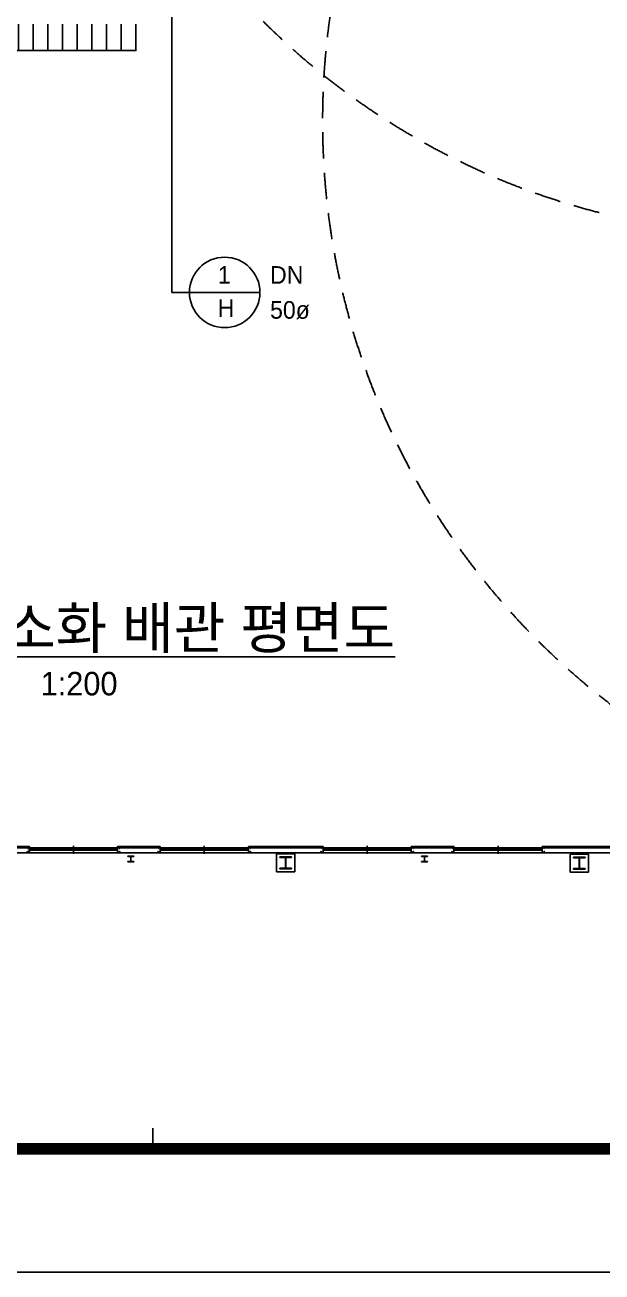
# Model space of a CAD drawing. Header units: millimetres. Extents: x 0 to 168200, y 0 to 118800.
# Drawn here: x 73648 to 93298, y 0 to 42465 of the extents above; entities that cross this region are included whole.
import ezdxf
from ezdxf.enums import TextEntityAlignment as Align

# ---------------------------------------------------------------- set-up
doc = ezdxf.new("R2010")
doc.units = ezdxf.units.MM
doc.header["$LTSCALE"] = 200
doc.linetypes.add('CEN-GAUN', pattern=[32.2, 30, -1, 0.2, -1])
doc.linetypes.add('HID', pattern=[2.3, 1.5, -0.8])
for name, color, linetype in [('BACK', 8, 'Continuous'), ('CEN', 1, 'CEN-GAUN'), ('R', 1, 'Continuous'), ('SYM', 6, 'Continuous'), ('TEXT', 2, 'Continuous'), ('XR-SHEET-SHT', 5, 'Continuous')]:
    doc.layers.add(name, color=color, linetype=linetype)
doc.layers.add('XR-SHEET-TEMP', color=171, linetype='Continuous', plot=False)
doc.styles.add('ghs', font='')
doc.styles.add('돋움', font='')
doc.styles.get('ghs').set_extended_font_data('Dotum')
doc.styles.get('돋움').set_extended_font_data('Dotum')

# ---------------------------------------------------------------- blocks, each defined once
blk = doc.blocks.new('XR-SHEET')
at = {"layer": 'XR-SHEET-SHT', "color": 5}
blk.add_lwpolyline([(0, 594), (841, 594), (841, 0), (0, 0)], close=True, dxfattribs=at)
at = {"layer": 'XR-SHEET-SHT', "color": 5, "const_width": 2}
blk.add_lwpolyline([(46.5, 573), (819.5, 573), (819.5, 21), (46.5, 21)], close=True, dxfattribs=at)
at = {"layer": 'XR-SHEET-TEMP'}
blk.add_line((390, 21), (390, 24.5), dxfattribs=at)

msp = doc.modelspace()

# ---------------------------------------------------------------- hatches: boundary and pattern name
at = {"layer": 'BACK'}
h = msp.add_hatch(dxfattribs=at)
h.set_pattern_fill('_USER', color=256, scale=500, angle=90, pattern_type=0)
h.set_pattern_definition([(90, (74925, 40990), (-500, 3e-14), [])])
h.paths.add_polyline_path([(72425, 41590), (77425, 41590), (77425, 42490), (72425, 42490)])

# ---------------------------------------------------------------- linework, layer by layer
at = {"layer": 'BACK', "ltscale": 200}
for p, q in [((73800.3, 14445), (73800.3, 14365)), ((76800.3, 14445), (73800.3, 14445)), ((73830.3, 14445), (73830.3, 14365)), ((75300.3, 14235.7), (75300.3, 14511)), ((76770.3, 14445), (76770.3, 14365)), ((76800.3, 14445), (76800.3, 14365)), ((78256.1, 14445), (78256.1, 14365)), ((78256.1, 14445), (81256.1, 14445)), ((78286.1, 14445), (78286.1, 14365)), ((79756.1, 14235.7), (79756.1, 14511)), ((81226.1, 14445), (81226.1, 14365)), ((81256.1, 14445), (81256.1, 14365)), ((83800.3, 14445), (83800.3, 14365)), ((83800.3, 14445), (86800.3, 14445)), ((83830.3, 14445), (83830.3, 14365)), ((85300.3, 14235.7), (85300.3, 14511)), ((86770.3, 14445), (86770.3, 14365)), ((86800.3, 14445), (86800.3, 14365)), ((88256.1, 14445), (88256.1, 14365)), ((88256.1, 14445), (91256.1, 14445)), ((88286.1, 14445), (88286.1, 14365)), ((89756.1, 14235.7), (89756.1, 14511)), ((91226.1, 14445), (91226.1, 14365)), ((91256.1, 14445), (91256.1, 14365)), ((76800.3, 14365), (73800.3, 14365)), ((76770.3, 14405), (73830.3, 14405)), ((75350.3, 14385), (73830.3, 14385)), ((76770.3, 14425), (75250.3, 14425)), ((75250.3, 14405), (75250.3, 14425)), ((75350.3, 14385), (75350.3, 14405)), ((78256.1, 14275), (76800.3, 14275)), ((78256.1, 14365), (81256.1, 14365)), ((78286.1, 14425), (79806.1, 14425)), ((78286.1, 14405), (81226.1, 14405)), ((79706.1, 14385), (79706.1, 14405)), ((79706.1, 14385), (81226.1, 14385)), ((79806.1, 14405), (79806.1, 14425)), ((82215, 14243.8), (82835, 14243.8)), ((82215, 14243.8), (82215, 13623.8)), ((82835, 14243.8), (82835, 13623.8)), ((83800.3, 14365), (86800.3, 14365)), ((83830.3, 14425), (85350.3, 14425)), ((83830.3, 14405), (86770.3, 14405)), ((85250.3, 14385), (85250.3, 14405)), ((85250.3, 14385), (86770.3, 14385)), ((85350.3, 14405), (85350.3, 14425)), ((88256.1, 14365), (91256.1, 14365)), ((88286.1, 14425), (89806.1, 14425)), ((88286.1, 14405), (91226.1, 14405)), ((89706.1, 14385), (89706.1, 14405)), ((89706.1, 14385), (91226.1, 14385)), ((89806.1, 14405), (89806.1, 14425)), ((92215, 14235), (92835, 14235)), ((92215, 14235), (92215, 13615)), ((92835, 14235), (92835, 13615)), ((82215, 13623.8), (82835, 13623.8)), ((92215, 13615), (92835, 13615))]:
    msp.add_line(p, q, dxfattribs=at)
at = {"layer": 'BACK'}
msp.add_line((12175, 14275), (105070, 14275), dxfattribs=at)
at = {"layer": 'BACK', "ltscale": 100}
for p, q in [((82322.5, 14140.8), (82322.5, 14112.8)), ((82322.5, 14140.8), (82727.5, 14140.8)), ((82322.5, 14112.8), (82494, 14112.8)), ((82516, 14090.8), (82516, 13776.8)), ((82534, 14090.8), (82534, 13776.8)), ((82556, 14112.8), (82727.5, 14112.8)), ((82727.5, 14140.8), (82727.5, 14112.8)), ((92322.5, 14132), (92322.5, 14104)), ((92322.5, 14132), (92727.5, 14132)), ((92322.5, 14104), (92494, 14104)), ((92516, 14082), (92516, 13768)), ((92534, 14082), (92534, 13768)), ((92556, 14104), (92727.5, 14104)), ((92727.5, 14132), (92727.5, 14104)), ((82322.5, 13754.8), (82322.5, 13726.8)), ((82322.5, 13754.8), (82494, 13754.8)), ((82322.5, 13726.8), (82727.5, 13726.8)), ((82556, 13754.8), (82727.5, 13754.8)), ((82727.5, 13754.8), (82727.5, 13726.8)), ((92322.5, 13746), (92322.5, 13718)), ((92322.5, 13746), (92494, 13746)), ((92322.5, 13718), (92727.5, 13718)), ((92556, 13746), (92727.5, 13746)), ((92727.5, 13746), (92727.5, 13718))]:
    msp.add_line(p, q, dxfattribs=at)
at = {"layer": 'BACK'}
msp.add_lwpolyline([(72425, 42490), (72425, 41590), (77425, 41590), (77425, 42490)], dxfattribs=at)
at = {"layer": 'BACK', "ltscale": 200}
for points in [[(61249.7, 14495), (61249.7, 14445), (73800.3, 14445), (73800.3, 14495)], [(73725.3, 14419.5), (73725.3, 14445), (73800.3, 14445), (73800.3, 14295), (73725.3, 14295), (73725.3, 14320.5), (73728.3, 14320.5), (73728.3, 14298), (73797.3, 14298), (73797.3, 14442), (73728.3, 14442), (73728.3, 14419.5)], [(78256.1, 14495), (78256.1, 14445), (76800.3, 14445), (76800.3, 14495)], [(76875.3, 14419.5), (76875.3, 14445), (76800.3, 14445), (76800.3, 14295), (76875.3, 14295), (76875.3, 14320.5), (76872.3, 14320.5), (76872.3, 14298), (76803.3, 14298), (76803.3, 14442), (76872.3, 14442), (76872.3, 14419.5)], [(78181.1, 14419.5), (78181.1, 14445), (78256.1, 14445), (78256.1, 14295), (78181.1, 14295), (78181.1, 14320.5), (78184.1, 14320.5), (78184.1, 14298), (78253.1, 14298), (78253.1, 14442), (78184.1, 14442), (78184.1, 14419.5)], [(81256.1, 14495), (81256.1, 14445), (83800.3, 14445), (83800.3, 14495)], [(81331.1, 14419.5), (81331.1, 14445), (81256.1, 14445), (81256.1, 14295), (81331.1, 14295), (81331.1, 14320.5), (81328.1, 14320.5), (81328.1, 14298), (81259.1, 14298), (81259.1, 14442), (81328.1, 14442), (81328.1, 14419.5)], [(83725.3, 14419.5), (83725.3, 14445), (83800.3, 14445), (83800.3, 14295), (83725.3, 14295), (83725.3, 14320.5), (83728.3, 14320.5), (83728.3, 14298), (83797.3, 14298), (83797.3, 14442), (83728.3, 14442), (83728.3, 14419.5)], [(86800.3, 14495), (86800.3, 14445), (88256.1, 14445), (88256.1, 14495)], [(86875.3, 14419.5), (86875.3, 14445), (86800.3, 14445), (86800.3, 14295), (86875.3, 14295), (86875.3, 14320.5), (86872.3, 14320.5), (86872.3, 14298), (86803.3, 14298), (86803.3, 14442), (86872.3, 14442), (86872.3, 14419.5)], [(88181.1, 14419.5), (88181.1, 14445), (88256.1, 14445), (88256.1, 14295), (88181.1, 14295), (88181.1, 14320.5), (88184.1, 14320.5), (88184.1, 14298), (88253.1, 14298), (88253.1, 14442), (88184.1, 14442), (88184.1, 14419.5)], [(91256.1, 14495), (91256.1, 14445), (93800.3, 14445), (93800.3, 14495)], [(91331.1, 14419.5), (91331.1, 14445), (91256.1, 14445), (91256.1, 14295), (91331.1, 14295), (91331.1, 14320.5), (91328.1, 14320.5), (91328.1, 14298), (91259.1, 14298), (91259.1, 14442), (91328.1, 14442), (91328.1, 14419.5)]]:
    msp.add_lwpolyline(points, close=True, dxfattribs=at)
at = {"layer": 'BACK', "ltscale": 100}
for points in [[(77235.9, 14151.4), (77152.9, 14151.4), (77152.9, 14163.4), (77352.9, 14163.4), (77352.9, 14151.4), (77269.9, 14151.4, 0.4142136), (77256.9, 14138.4), (77256.9, 13988.4, 0.4142136), (77269.9, 13975.4), (77352.9, 13975.4), (77352.9, 13963.4), (77152.9, 13963.4), (77152.9, 13975.4), (77235.9, 13975.4, 0.4142136), (77248.9, 13988.4), (77248.9, 14138.4, 0.4142136)], [(87235.9, 14151.4), (87152.9, 14151.4), (87152.9, 14163.4), (87352.9, 14163.4), (87352.9, 14151.4), (87269.9, 14151.4, 0.4142136), (87256.9, 14138.4), (87256.9, 13988.4, 0.4142136), (87269.9, 13975.4), (87352.9, 13975.4), (87352.9, 13963.4), (87152.9, 13963.4), (87152.9, 13975.4), (87235.9, 13975.4, 0.4142136), (87248.9, 13988.4), (87248.9, 14138.4, 0.4142136)]]:
    msp.add_lwpolyline(points, format="xyb", close=True, dxfattribs=at)
for centre, start, end in [((82494, 14090.8), 0, 90), ((82556, 14090.8), 90, 180), ((92494, 14082), 0, 90), ((92556, 14082), 90, 180), ((82494, 13776.8), 270, 0), ((82556, 13776.8), 180, 270), ((92494, 13768), 270, 0), ((92556, 13768), 180, 270)]:
    msp.add_arc(centre, 22, start, end, dxfattribs=at)
at = {"layer": 'CEN', "linetype": 'HID', "ltscale": 3}
for centre in [(99402.3, 60300), (108783.2, 39182.9)]:
    msp.add_circle(centre, 25000, dxfattribs=at)
at = {"layer": 'R'}
msp.add_line((78653.6, 42825), (78653.6, 33357.2), dxfattribs=at)
at = {"layer": 'TEXT'}
msp.add_line((78653.6, 33357.2), (81648.7, 33357.2), dxfattribs=at)
msp.add_circle((80448.7, 33357.2), 1200, dxfattribs=at)

# ---------------------------------------------------------------- block references
at = {"xscale": 200, "yscale": 200, "zscale": 200}
msp.add_blockref('XR-SHEET', (0, 0), dxfattribs=at)

# ---------------------------------------------------------------- texts
at = {"layer": 'SYM', "color": 3, "style": '돋움'}
for s, height, p in [('%%U2층 소화 배관 평면도', 1400, (69653.4, 21233.3)), ('1:200', 800, (74182.6, 19635.9))]:
    msp.add_text(s, height=height, dxfattribs=at).set_placement(p)
at = {"layer": 'TEXT', "style": 'ghs'}
for s, p in [('1', (80433.8, 33952.7)), ('H', (80493.3, 32822.4))]:
    msp.add_text(s, height=600, dxfattribs=at).set_placement(p, align=Align.MIDDLE)
for s, p in [('DN', (81994.8, 33952.7)), ('50ø', (81994.8, 32761.7))]:
    msp.add_text(s, height=600, dxfattribs=at).set_placement(p, align=Align.MIDDLE_LEFT)

doc.saveas('drawing.dxf')
